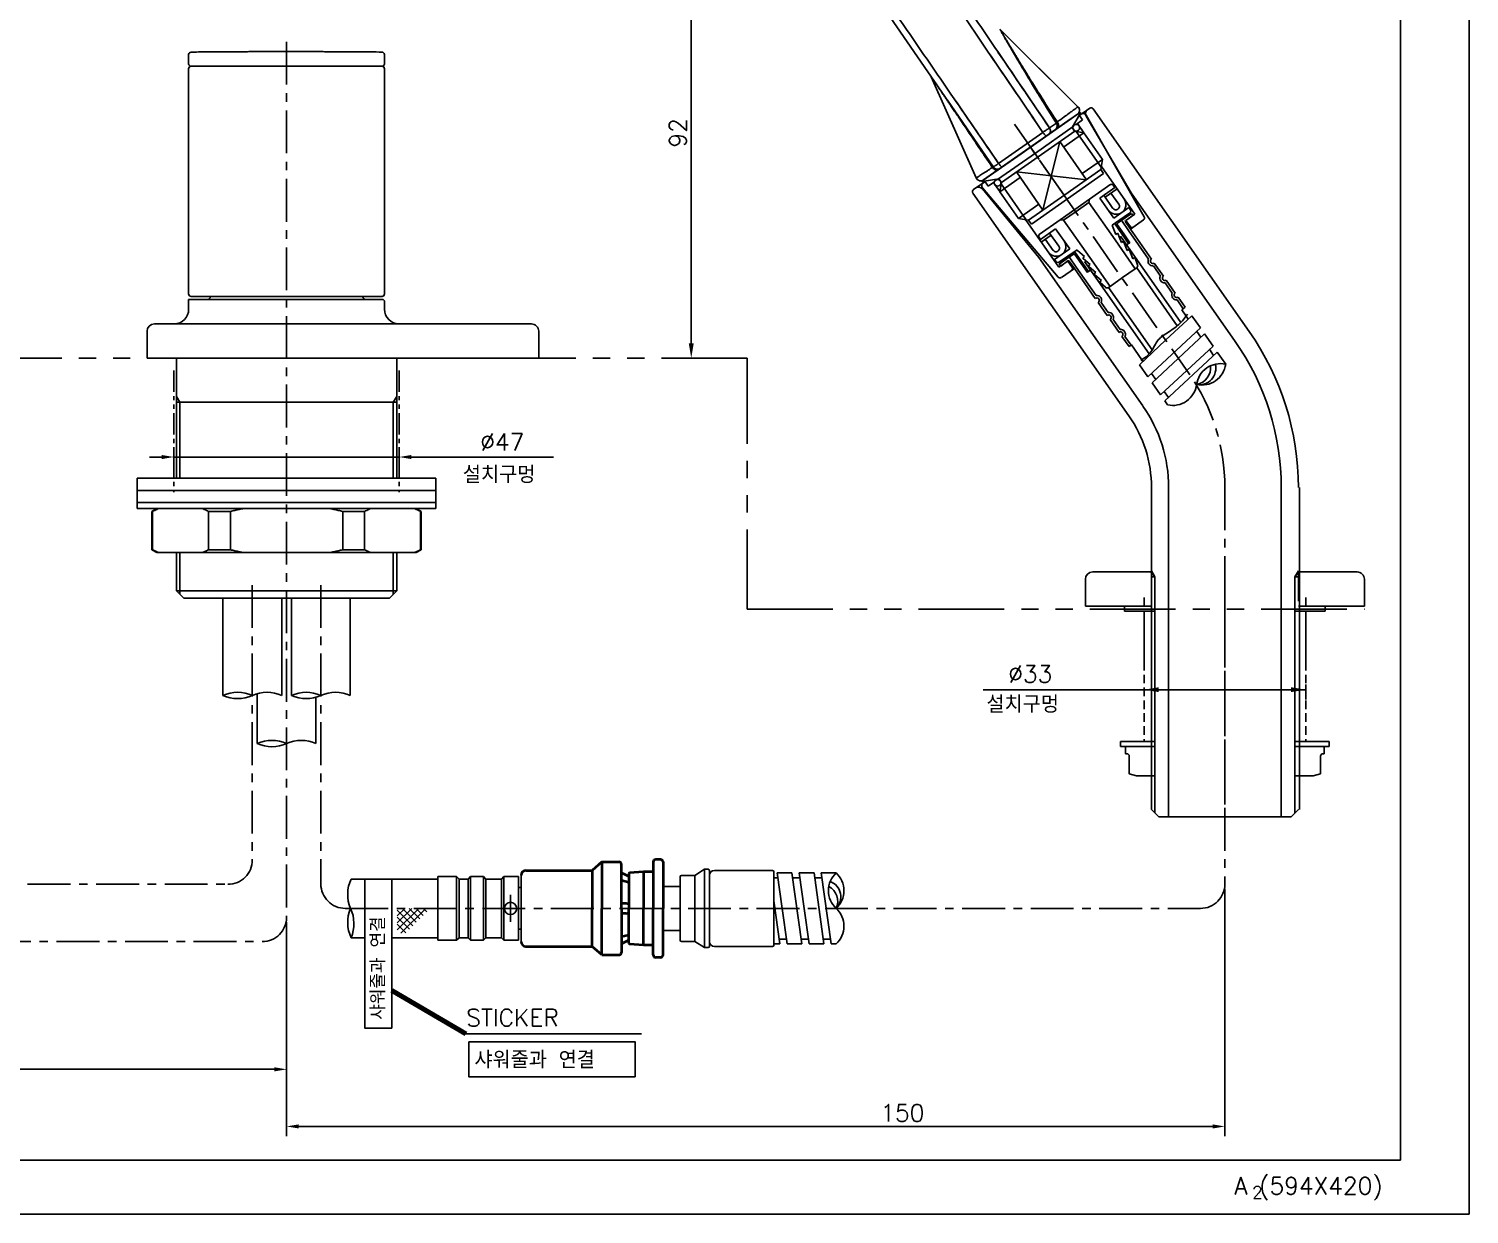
# Model space of a CAD drawing. Extents: x 2769 to 3363, y -5987 to -5567.
# Drawn here: x 3068.4 to 3362.7, y -5987.2 to -5745.1 of the extents above; entities that cross this region are included whole.
import ezdxf

# ---------------------------------------------------------------- set-up
doc = ezdxf.new("R2010")
doc.units = 0
doc.header["$LTSCALE"] = 7
doc.header["$MEASUREMENT"] = 0
for name, pattern in [('CENTER', [2, 1.25, -0.25, 0.25, -0.25]), ('HIDDEN', [0.375, 0.25, -0.125]), ('PHANTOM2', [1.25, 0.625, -0.125, 0.125, -0.125, 0.125, -0.125])]:
    doc.linetypes.add(name, pattern=pattern)
doc.layers.get('0').update_dxf_attribs({"color": 2, "linetype": 'CONTINUOUS'})
for name, color, linetype in [('CL', 1, 'CENTER'), ('D', 2, 'CONTINUOUS'), ('DWG', 7, 'CONTINUOUS'), ('HIDDEN', 3, 'HIDDEN'), ('PH', 3, 'PHANTOM2')]:
    doc.layers.add(name, color=color, linetype=linetype)
doc.styles.add('GHS', font='ROMANS.shx', dxfattribs={"bigfont": 'GHS.shx'})
doc.dimstyles.new('STANDARD$7', dxfattribs={"dimtxt": 3.5, "dimasz": 3, "dimexe": 1, "dimexo": 0.0625, "dimgap": 1, "dimtad": 3, "dimdec": 4, "dimzin": 0, "dimdsep": 46, "dimtxsty": 'GHS', "dimcen": 1, "dimclrd": 256, "dimclrt": 2, "dimadec": 0, "dimazin": 0, "dimtfac": 1, "dimtdec": 4, "dimtofl": 0, "dimtmove": 0, "dimatfit": 3, "dimfxl": 0, "dimtolj": 1, "dimtzin": 0, "dimarcsym": 0})

msp = doc.modelspace()

# ---------------------------------------------------------------- linework, layer by layer
for p, q in [((3362.65, -5987.18), (3362.65, -5567.18)), ((2768.65, -5987.18), (3362.65, -5987.18))]:
    msp.add_line(p, q)
at = {"color": 4}
for p, q in [((3348.65, -5601.18), (3348.65, -5976.18)), ((3348.65, -5976.18), (2799.65, -5976.18))]:
    msp.add_line(p, q, dxfattribs=at)
at = {"color": 7, "linetype": 'Continuous'}
for p, q in [((3191.95, -5666.38), (3265.47, -5773.36)), ((3282.75, -5761.05), (3266.8, -5745.2)), ((3101.1, -5750.4), (3101.1, -5752.28)), ((3141.1, -5750.4), (3141.1, -5752.28)), ((3282.75, -5761.05), (3271.42, -5749.8)), ((3101.1, -5799.28), (3101.1, -5753.28)), ((3101.6, -5752.78), (3140.6, -5752.78)), ((3141.1, -5799.28), (3141.1, -5753.28)), ((3252.78, -5754.92), (3261.97, -5775.59)), ((3255.03, -5759.99), (3261.97, -5775.59)), ((3256.07, -5759.68), (3265.47, -5773.36)), ((3282.87, -5762.41), (3263.21, -5776.17)), ((3263.21, -5776.17), (3282.87, -5762.41)), ((3282.62, -5762.58), (3263.46, -5776)), ((3282.62, -5762.58), (3263.46, -5776)), ((3264.68, -5775.15), (3281.39, -5763.45)), ((3264.68, -5775.15), (3281.39, -5763.45)), ((3275.59, -5766.28), (3266.53, -5772.62)), ((3275.59, -5766.28), (3266.53, -5772.62)), ((3278.33, -5764.37), (3276.94, -5765.36)), ((3278.33, -5764.37), (3276.94, -5765.36)), ((3121.1, -5800.38), (3101.1, -5800.38)), ((3101.1, -5800.38), (3101.1, -5802.38)), ((3121.1, -5799.78), (3101.6, -5799.78)), ((3140.6, -5799.78), (3121.1, -5799.78)), ((3092.6, -5806.88), (3092.6, -5812.38)), ((3094.1, -5805.38), (3171.1, -5805.38)), ((3172.6, -5806.88), (3172.6, -5812.38)), ((3172.6, -5812.38), (3092.6, -5812.38)), ((3098.6, -5836.89), (3098.6, -5812.38)), ((3143.6, -5812.38), (3143.6, -5836.89)), ((3090.6, -5839.39), (3090.6, -5836.89)), ((3151.6, -5839.39), (3151.6, -5836.89)), ((3090.6, -5841.89), (3090.6, -5839.39)), ((3151.6, -5841.89), (3151.6, -5839.39)), ((3090.6, -5841.89), (3121.1, -5841.89)), ((3090.6, -5843.09), (3090.6, -5841.89)), ((3121.1, -5841.89), (3151.6, -5841.89)), ((3151.6, -5843.09), (3151.6, -5841.89)), ((3090.6, -5843.09), (3121.1, -5843.09)), ((3093.6, -5843.67), (3094.6, -5843.09)), ((3093.72, -5843.67), (3093.6, -5843.67)), ((3093.6, -5851.51), (3093.6, -5843.67)), ((3093.72, -5851.51), (3093.72, -5843.67)), ((3109.64, -5843.67), (3105.18, -5843.67)), ((3105.18, -5851.51), (3105.18, -5843.67)), ((3109.64, -5851.51), (3109.64, -5843.67)), ((3121.1, -5843.09), (3151.6, -5843.09)), ((3132.56, -5851.51), (3132.56, -5843.67)), ((3137.02, -5843.67), (3132.56, -5843.67)), ((3137.02, -5851.51), (3137.02, -5843.67)), ((3148.6, -5843.67), (3147.6, -5843.09)), ((3148.6, -5843.67), (3148.48, -5843.67)), ((3148.48, -5851.51), (3148.48, -5843.67)), ((3148.6, -5851.51), (3148.6, -5843.67)), ((3094.6, -5852.09), (3093.6, -5851.51)), ((3093.72, -5851.51), (3093.6, -5851.51)), ((3109.64, -5851.51), (3105.18, -5851.51)), ((3137.02, -5851.51), (3132.56, -5851.51)), ((3147.6, -5852.09), (3148.6, -5851.51)), ((3148.6, -5851.51), (3148.48, -5851.51)), ((3147.6, -5852.09), (3094.6, -5852.09)), ((3098.6, -5859.89), (3098.6, -5852.09)), ((3143.6, -5852.09), (3143.6, -5859.89)), ((3284.26, -5857.5), (3284.26, -5863.03)), ((3297.76, -5856.03), (3285.78, -5856.03)), ((3297.46, -5856.03), (3298.46, -5857.03)), ((3328.06, -5856.03), (3327.06, -5857.03)), ((3339.76, -5856.03), (3327.76, -5856.03)), ((3341.26, -5857.53), (3341.26, -5863.03)), ((3143.6, -5859.89), (3098.6, -5859.89)), ((3100.1, -5861.39), (3098.6, -5859.89)), ((3142.1, -5861.39), (3143.6, -5859.89)), ((3142.1, -5861.39), (3100.1, -5861.39)), ((3297.76, -5863.03), (3284.26, -5863.03)), ((3341.26, -5863.03), (3327.76, -5863.03))]:
    msp.add_line(p, q, dxfattribs=at)
at = {"color": 0, "ltscale": 0.2}
for p, q in [((3121.1, -5800.38), (3140.8, -5800.38)), ((3136.7, -5799.78), (3136.7, -5799.88)), ((3140.8, -5800.38), (3141.1, -5800.68)), ((3141.1, -5800.68), (3141.1, -5802.38))]:
    msp.add_line(p, q, dxfattribs=at)
at = {"color": 2}
for p, q in [((3098.1, -5836), (3098.1, -5830.57)), ((3098.1, -5836), (3098.1, -5830.57)), ((3144.1, -5836), (3144.1, -5830.57)), ((3144.1, -5836), (3144.1, -5830.57)), ((3095.6, -5832.57), (3093.1, -5832.57)), ((3098.1, -5832.57), (3144.1, -5832.57)), ((3144.1, -5832.57), (3098.1, -5832.57)), ((3146.6, -5832.57), (3149.1, -5832.57)), ((3312.76, -5920.75), (3312.76, -5971.26)), ((3143.72, -5927.7), (3146.68, -5924.75)), ((3143.72, -5924.87), (3143.85, -5924.75)), ((3143.72, -5926.29), (3145.27, -5924.75)), ((3143.72, -5929.12), (3148.09, -5924.75)), ((3146.89, -5928.29), (3143.72, -5925.12)), ((3144.43, -5929.82), (3149.51, -5924.75)), ((3147.6, -5927.58), (3144.76, -5924.75)), ((3148.3, -5926.88), (3146.17, -5924.75)), ((3149.01, -5926.17), (3147.59, -5924.75)), ((3149.72, -5925.46), (3149, -5924.75)), ((3121.1, -5927.53), (3121.1, -5959.6)), ((3146.18, -5929), (3143.72, -5926.54)), ((3145.48, -5929.7), (3143.72, -5927.95)), ((3121.1, -5944.79), (3121.1, -5971.26)), ((2889.61, -5957.6), (3118.6, -5957.6)), ((3123.6, -5969.26), (3310.26, -5969.26))]:
    msp.add_line(p, q, dxfattribs=at)
at = {"color": 7, "linetype": 'Continuous'}
for centre, radius, start, end in [((3101.6, -5750.4), 0.5, 90.6304, 180), ((3140.56, -5750.42), 0.544, 1.8854, 92.6429), ((3101.6, -5752.28), 0.5, 180, 270), ((3101.6, -5753.28), 0.5, 90, 180), ((3140.6, -5752.28), 0.5, 270, 0), ((3140.6, -5753.28), 0.5, 0, 90), ((3282.05, -5761.76), 1, 305.0004, 45.1754), ((3282.05, -5761.76), 1, 305.0004, 45.1754), ((3266.3, -5772.79), 1, 214.5002, 304.9996), ((3266.3, -5772.79), 1, 214.5002, 304.9996), ((3262.88, -5775.18), 1, 203.9835, 305.0004), ((3262.88, -5775.18), 1, 203.9835, 305.0004), ((3101.6, -5799.28), 0.5, 180, 270), ((3140.6, -5799.28), 0.5, 270, 0), ((3098.1, -5802.38), 3, 270.0003, 0), ((3094.1, -5806.88), 1.5, 90.0003, 180), ((3171.1, -5806.88), 1.5, 0, 90.0003), ((3285.76, -5857.53), 1.5, 90.0032, 180.0032), ((3339.76, -5857.53), 1.5, 0, 90.0002)]:
    msp.add_arc(centre, radius, start, end, dxfattribs=at)
at = {"color": 0, "ltscale": 0.2}
for centre, radius, end in [((3137.2, -5799.88), 0.5, 270), ((3144.1, -5802.38), 3, 270.0003)]:
    msp.add_arc(centre, radius, 180, end, dxfattribs=at)
at = {"color": 2, "linetype": 'Continuous'}
for centre, radius, start, end in [((3111.13, -5887.99), 7.37, 66.1725, 114.2454), ((3117.13, -5888.1), 7.48, 66.5742, 113.8437), ((3125.13, -5887.99), 7.37, 66.1725, 114.2454), ((3131.13, -5888.1), 7.48, 66.5742, 113.8437), ((3111.08, -5874.54), 7.37, 246.1725, 294.2454), ((3125.08, -5874.54), 7.37, 246.1725, 294.2454), ((3118.13, -5897.8), 7.37, 66.1725, 114.2454), ((3118.08, -5884.35), 7.37, 246.1725, 294.2454), ((3124.13, -5897.91), 7.48, 66.5742, 113.8437), ((3140.95, -5921.88), 7.37, 154.7924, 202.8559), ((3140.95, -5927.61), 7.37, 157.1441, 205.2076), ((3127.49, -5927.88), 7.37, 337.1441, 25.2076)]:
    msp.add_arc(centre, radius, start, end, dxfattribs=at)
at = {"color": 7, "linetype": 'Continuous'}
for points, start_tangent, end_tangent in [([(3275.59, -5766.28), (3253.28, -5733.49), (3231.2, -5701.01), (3209.32, -5668.83)], (-0.562454, 0.826829), (-0.562161, 0.827028)), ([(3276.94, -5765.36), (3254.65, -5732.56), (3232.57, -5700.08), (3210.71, -5667.89)], (-0.562135, 0.827045), (-0.561908, 0.8272)), ([(3202.04, -5678.77), (3222.78, -5708.95), (3244.27, -5740.23), (3266.53, -5772.62)], (0.566334, -0.824176), (0.566325, -0.824182)), ([(3278.52, -5764.14), (3277.14, -5762.04), (3275.88, -5760.08), (3274.79, -5758.35), (3273.84, -5756.84), (3273.01, -5755.49), (3272.27, -5754.28), (3271.61, -5753.21), (3271.02, -5752.24), (3270.5, -5751.38), (3270.03, -5750.61), (3269.62, -5749.92), (3269.25, -5749.3), (3268.92, -5748.76), (3268.63, -5748.27), (3268.37, -5747.84), (3268.14, -5747.46), (3267.94, -5747.12), (3267.77, -5746.83), (3267.62, -5746.58), (3267.49, -5746.37), (3267.38, -5746.18), (3267.28, -5746.02), (3267.2, -5745.87), (3267.12, -5745.75), (3267.06, -5745.64), (3267.01, -5745.56), (3266.96, -5745.48), (3266.93, -5745.42), (3266.9, -5745.37), (3266.87, -5745.33), (3266.85, -5745.3), (3266.84, -5745.27), (3266.83, -5745.25), (3266.81, -5745.22), (3266.8, -5745.2)], (-0.553524, 0.832833), (-0.709274, 0.704933)), ([(3278.33, -5764.37), (3276.96, -5762.22), (3275.7, -5760.21), (3274.61, -5758.44), (3273.66, -5756.89), (3272.83, -5755.51), (3272.09, -5754.28), (3271.44, -5753.18), (3270.86, -5752.2), (3270.34, -5751.33), (3269.88, -5750.54), (3269.47, -5749.84), (3269.1, -5749.22), (3268.78, -5748.66), (3268.49, -5748.17), (3268.24, -5747.73), (3268.01, -5747.35), (3267.81, -5747.01), (3267.64, -5746.71), (3267.5, -5746.46), (3267.37, -5746.25), (3267.26, -5746.06), (3267.17, -5745.89), (3267.08, -5745.75)], (-0.543153, 0.839634), (-0.501895, 0.864929)), ([(3265.27, -5773.44), (3263.96, -5771.48), (3262.78, -5769.73), (3261.72, -5768.15), (3260.76, -5766.73), (3259.9, -5765.45), (3259.12, -5764.29), (3258.41, -5763.24), (3257.77, -5762.29), (3257.2, -5761.44), (3256.68, -5760.68), (3256.21, -5759.98), (3255.79, -5759.36), (3255.42, -5758.82), (3255.09, -5758.33), (3254.8, -5757.89), (3254.53, -5757.5), (3254.29, -5757.15), (3254.09, -5756.84), (3253.91, -5756.58), (3253.75, -5756.35), (3253.61, -5756.14), (3253.49, -5755.97), (3253.39, -5755.81), (3253.3, -5755.68), (3253.22, -5755.56), (3253.15, -5755.46), (3253.09, -5755.37), (3253.04, -5755.3), (3253, -5755.24)], (-0.556482, 0.83086), (-0.561848, 0.827241)), ([(3282.74, -5761.07), (3282.63, -5761.14), (3282.43, -5761.29), (3282.12, -5761.51), (3281.65, -5761.86), (3280.96, -5762.36), (3279.94, -5763.11), (3278.52, -5764.14)], (-0.589677, 0.807639), (-0.808988, -0.587825)), ([(3282.74, -5761.07), (3282.63, -5761.14), (3282.43, -5761.29), (3282.12, -5761.51), (3281.65, -5761.86), (3280.96, -5762.36), (3279.94, -5763.11), (3278.52, -5764.14)], (-0.589677, 0.807639), (-0.808988, -0.587825)), ([(3276.94, -5765.36), (3276.74, -5765.49), (3276.42, -5765.71), (3276.02, -5765.99), (3275.59, -5766.28)], (-0.82425, -0.566226), (-0.824143, -0.566382)), ([(3276.94, -5765.36), (3276.74, -5765.49), (3276.42, -5765.71), (3276.02, -5765.99), (3275.59, -5766.28)], (-0.82425, -0.566226), (-0.824143, -0.566382)), ([(3276.28, -5767.02), (3276.19, -5766.99), (3276.03, -5766.84), (3275.82, -5766.59), (3275.59, -5766.28)], (-0.819148, -0.573582), (-0.573352, 0.819309)), ([(3276.28, -5767.02), (3276.19, -5766.99), (3276.03, -5766.84), (3275.82, -5766.59), (3275.59, -5766.28)], (-0.819148, -0.573582), (-0.573352, 0.819309)), ([(3276.72, -5766.71), (3276.98, -5766.44), (3277.11, -5766.09), (3277.09, -5765.71), (3276.94, -5765.36)], (0.81915, 0.573579), (-0.563586, 0.826057)), ([(3276.72, -5766.71), (3276.98, -5766.44), (3277.11, -5766.09), (3277.09, -5765.71), (3276.94, -5765.36)], (0.81915, 0.573579), (-0.563586, 0.826057)), ([(3278.1, -5765.75), (3278.36, -5765.47), (3278.5, -5765.11), (3278.49, -5764.73), (3278.33, -5764.37)], (0.819151, 0.573578), (-0.568697, 0.822547)), ([(3278.1, -5765.75), (3278.36, -5765.47), (3278.5, -5765.11), (3278.49, -5764.73), (3278.33, -5764.37)], (0.819151, 0.573578), (-0.568697, 0.822547)), ([(3278.52, -5764.14), (3278.39, -5764.28), (3278.33, -5764.37)], (-0.697104, -0.71697), (-0.339085, -0.940756)), ([(3278.52, -5764.14), (3278.39, -5764.28), (3278.33, -5764.37)], (-0.697104, -0.71697), (-0.339085, -0.940756)), ([(3278.57, -5765.42), (3278.75, -5765.19), (3278.8, -5764.86), (3278.72, -5764.49), (3278.52, -5764.14)], (0.819141, 0.573593), (-0.617185, 0.786818)), ([(3278.57, -5765.42), (3278.75, -5765.19), (3278.8, -5764.86), (3278.72, -5764.49), (3278.52, -5764.14)], (0.819141, 0.573593), (-0.617185, 0.786818)), ([(3265.27, -5773.44), (3264.77, -5773.77), (3264.27, -5774.1), (3263.79, -5774.41), (3263.33, -5774.71), (3262.9, -5774.98), (3262.54, -5775.22), (3262.24, -5775.41), (3262.04, -5775.54), (3261.97, -5775.59)], (-0.836468, -0.548017), (-0.608671, 0.793422)), ([(3265.27, -5773.44), (3264.77, -5773.77), (3264.27, -5774.1), (3263.79, -5774.41), (3263.33, -5774.71), (3262.9, -5774.98), (3262.54, -5775.22), (3262.24, -5775.41), (3262.04, -5775.54), (3261.97, -5775.59)], (-0.836468, -0.548017), (-0.608671, 0.793422)), ([(3265.47, -5773.36), (3265.41, -5773.37), (3265.27, -5773.44)], (-0.566407, 0.824126), (-0.874286, -0.485411)), ([(3265.47, -5773.36), (3265.41, -5773.37), (3265.27, -5773.44)], (-0.566407, 0.824126), (-0.874286, -0.485411)), ([(3265.31, -5773.5), (3265.27, -5773.44)], (-0.583387, 0.812194), (-0.537568, 0.843221)), ([(3265.31, -5773.5), (3265.27, -5773.44)], (-0.583387, 0.812194), (-0.537568, 0.843221)), ([(3265.54, -5773.74), (3265.31, -5773.5)], (-0.778956, 0.627078), (-0.583387, 0.812194)), ([(3265.54, -5773.74), (3265.31, -5773.5)], (-0.778956, 0.627078), (-0.583387, 0.812194)), ([(3266.53, -5772.62), (3266.38, -5772.73), (3266.22, -5772.84), (3266.06, -5772.95), (3265.92, -5773.05), (3265.79, -5773.14), (3265.67, -5773.22), (3265.59, -5773.28), (3265.52, -5773.32), (3265.47, -5773.36)], (-0.822454, -0.568831), (-0.822141, -0.569284)), ([(3266.53, -5772.62), (3266.38, -5772.73), (3266.22, -5772.84), (3266.06, -5772.95), (3265.92, -5773.05), (3265.79, -5773.14), (3265.67, -5773.22), (3265.59, -5773.28), (3265.52, -5773.32), (3265.47, -5773.36)], (-0.822454, -0.568831), (-0.822141, -0.569284)), ([(3266.53, -5773.85), (3266.22, -5773.96), (3265.88, -5773.92), (3265.54, -5773.74)], (-0.819165, -0.573558), (-0.778956, 0.627078)), ([(3266.53, -5773.85), (3266.22, -5773.96), (3265.88, -5773.92), (3265.54, -5773.74)], (-0.819165, -0.573558), (-0.778956, 0.627078)), ([(3267.22, -5773.36), (3267.14, -5773.33), (3266.97, -5773.18), (3266.76, -5772.93), (3266.53, -5772.62)], (-0.81915, -0.57358), (-0.573433, 0.819252)), ([(3267.22, -5773.36), (3267.14, -5773.33), (3266.97, -5773.18), (3266.76, -5772.93), (3266.53, -5772.62)], (-0.81915, -0.57358), (-0.573433, 0.819252))]:
    msp.add_spline(points, degree=3, dxfattribs=dict(at, start_tangent=start_tangent, end_tangent=end_tangent))
for points in [[(3103.08, -5749.86), (3102.59, -5749.88), (3102.09, -5749.89), (3101.6, -5749.9)], [(3275.59, -5766.28), (3271.98, -5760.98), (3268.37, -5755.68), (3264.76, -5750.37)], [(3276.94, -5765.36), (3273.43, -5760.19), (3269.92, -5755.03), (3266.41, -5749.87)], [(3257.32, -5759.21), (3260.39, -5763.68), (3263.46, -5768.15), (3266.53, -5772.62)]]:
    msp.add_open_spline(points, degree=3, dxfattribs=at)
for points, knots in [([(3107.93, -5749.82), (3106.75, -5749.83), (3105.13, -5749.84), (3103.52, -5749.86), (3103.08, -5749.86)], [0, 0, 0, 0, 3.54781, 4.847518, 4.847518, 4.847518, 4.847518]), ([(3107.93, -5749.82), (3108.11, -5749.82), (3108.47, -5749.82), (3109.02, -5749.82), (3109.57, -5749.81), (3110.11, -5749.81), (3110.66, -5749.81), (3111.21, -5749.81), (3111.76, -5749.8), (3112.31, -5749.8), (3112.86, -5749.8), (3113.41, -5749.8), (3113.96, -5749.79), (3114.51, -5749.79), (3115.05, -5749.79), (3115.6, -5749.79), (3116.15, -5749.79), (3116.7, -5749.79), (3117.25, -5749.79), (3117.8, -5749.78), (3118.35, -5749.78), (3118.9, -5749.78), (3119.44, -5749.78), (3119.99, -5749.78), (3120.54, -5749.78), (3121.09, -5749.78), (3121.63, -5749.78), (3122.16, -5749.78), (3122.7, -5749.78), (3123.23, -5749.78), (3123.77, -5749.78), (3124.3, -5749.78), (3124.84, -5749.79), (3125.38, -5749.79), (3125.91, -5749.79), (3126.45, -5749.79), (3126.98, -5749.79), (3127.52, -5749.79), (3128.05, -5749.79), (3128.59, -5749.8), (3129.13, -5749.8), (3129.66, -5749.8), (3130.2, -5749.8), (3130.73, -5749.8), (3131.27, -5749.81), (3131.8, -5749.81), (3132.34, -5749.81), (3132.88, -5749.82), (3133.41, -5749.82), (3133.95, -5749.82), (3134.37, -5749.83), (3134.62, -5749.83), (3134.68, -5749.83)], [0, 0, 0, 0, 0.537996, 1.08855, 1.634241, 2.186303, 2.732273, 3.282726, 3.831733, 4.381856, 4.929391, 5.476963, 6.026602, 6.577164, 7.123623, 7.673471, 8.222997, 8.768812, 9.316903, 9.868096, 10.418231, 10.964307, 11.515741, 12.064402, 12.613989, 13.160588, 13.697628, 14.229964, 14.768566, 15.304797, 15.838103, 16.373825, 16.911529, 17.447192, 17.983317, 18.518729, 19.055335, 19.589862, 20.124489, 20.662607, 21.197817, 21.731697, 22.270145, 22.80518, 23.339184, 23.873151, 24.409199, 24.94716, 25.48395, 26.015913, 26.554986, 26.755016, 26.755016, 26.755016, 26.755016]), ([(3140.59, -5749.88), (3139.79, -5749.87), (3137.82, -5749.85), (3135.85, -5749.83), (3134.68, -5749.82)], [2.500604, 2.500604, 2.500604, 2.500604, 4.915523, 8.410147, 8.410147, 8.410147, 8.410147]), ([(3278.33, -5764.37), (3277.87, -5763.66), (3276.98, -5762.27), (3275.75, -5760.29), (3274.65, -5758.52), (3273.7, -5756.95), (3272.86, -5755.56), (3272.12, -5754.33), (3271.46, -5753.22), (3270.88, -5752.24), (3270.36, -5751.36), (3269.9, -5750.57), (3269.57, -5750.02), (3269.4, -5749.73), (3269.37, -5749.67)], [0, 0, 0, 0, 2.554195, 4.924171, 7.006092, 8.817198, 10.426355, 11.861726, 13.139872, 14.280372, 15.299554, 16.207367, 17.019589, 17.216653, 17.216653, 17.216653, 17.216653]), ([(3278.52, -5764.14), (3278.05, -5763.44), (3277.17, -5762.09), (3275.93, -5760.16), (3274.83, -5758.43), (3273.88, -5756.9), (3273.04, -5755.54), (3272.29, -5754.33), (3271.63, -5753.24), (3271.04, -5752.28), (3270.52, -5751.41), (3270.05, -5750.64), (3269.71, -5750.07), (3269.52, -5749.76), (3269.47, -5749.68)], [0, 0, 0, 0, 2.511969, 4.839647, 6.884641, 8.668098, 10.255194, 11.672076, 12.935175, 14.063464, 15.072071, 15.971363, 16.776835, 17.062927, 17.062927, 17.062927, 17.062927]), ([(3265.27, -5773.44), (3264.84, -5772.79), (3264.01, -5771.55), (3262.82, -5769.79), (3261.76, -5768.2), (3260.8, -5766.78), (3259.93, -5765.49), (3259.14, -5764.32), (3258.43, -5763.27), (3257.79, -5762.32), (3257.22, -5761.47), (3256.7, -5760.7), (3256.3, -5760.12), (3256.08, -5759.79), (3256.02, -5759.7)], [0, 0, 0, 0, 2.361231, 4.470973, 6.369711, 8.085416, 9.633109, 11.030239, 12.298199, 13.439368, 14.462064, 15.387004, 16.224823, 16.569121, 16.569121, 16.569121, 16.569121])]:
    msp.add_open_spline(points, degree=3, knots=knots, dxfattribs=at)
for points in [[(3095.06, -5843.09), (3094.61, -5843.27), (3094.17, -5843.46), (3093.72, -5843.67)], [(3105.18, -5843.67), (3104.73, -5843.46), (3104.29, -5843.27), (3103.85, -5843.09)], [(3112.31, -5843.09), (3111.43, -5843.27), (3110.54, -5843.46), (3109.64, -5843.67)], [(3132.56, -5843.67), (3131.66, -5843.46), (3130.77, -5843.27), (3129.89, -5843.09)], [(3138.36, -5843.09), (3137.91, -5843.27), (3137.47, -5843.46), (3137.02, -5843.67)], [(3148.48, -5843.67), (3148.03, -5843.46), (3147.59, -5843.27), (3147.15, -5843.09)], [(3095.06, -5852.09), (3094.61, -5851.91), (3094.17, -5851.72), (3093.72, -5851.51)], [(3105.18, -5851.51), (3104.73, -5851.72), (3104.29, -5851.91), (3103.85, -5852.09)], [(3112.31, -5852.09), (3111.43, -5851.91), (3110.54, -5851.72), (3109.64, -5851.51)], [(3132.56, -5851.51), (3131.66, -5851.72), (3130.77, -5851.91), (3129.89, -5852.09)], [(3138.36, -5852.09), (3137.91, -5851.91), (3137.47, -5851.72), (3137.02, -5851.51)], [(3148.48, -5851.51), (3148.03, -5851.72), (3147.59, -5851.91), (3147.15, -5852.09)]]:
    msp.add_spline(points, degree=3, dxfattribs=at)
at = {"color": 2}
for points in [[(3095.6, -5832.16), (3095.6, -5832.99), (3098.1, -5832.57)], [(3095.6, -5832.16), (3095.6, -5832.99), (3098.1, -5832.57)], [(3146.6, -5832.16), (3146.6, -5832.99), (3144.1, -5832.57)], [(3146.6, -5832.16), (3146.6, -5832.99), (3144.1, -5832.57)], [(3118.6, -5957.18), (3118.6, -5958.02), (3121.1, -5957.6)], [(3123.6, -5968.84), (3123.6, -5969.68), (3121.1, -5969.26)], [(3310.26, -5968.84), (3310.26, -5969.68), (3312.76, -5969.26)]]:
    msp.add_solid(points, dxfattribs=at)
at = {"layer": 'CL'}
for p, q in [((3121.1, -5747.78), (3121.1, -5926.53)), ((3269.77, -5764.62), (3305.43, -5815.56)), ((3279.91, -5779.13), (3271.88, -5767.66)), ((3279.91, -5779.13), (3271.88, -5767.66)), ((3312.76, -5838.79), (3312.76, -5908.03)), ((3312.76, -5854.03), (3312.76, -5865.03)), ((3312.76, -5854.03), (3312.76, -5865.03)), ((3114.1, -5858.72), (3114.1, -5914.82)), ((3128.1, -5858.72), (3128.1, -5919.75)), ((3312.76, -5862.22), (3312.76, -5919.75)), ((2998.21, -5919.82), (3109.1, -5919.82)), ((3166.85, -5927.5), (3166.85, -5922)), ((3133.1, -5924.75), (3307.76, -5924.75)), ((2892.11, -5931.53), (3116.1, -5931.53))]:
    msp.add_line(p, q, dxfattribs=at)
for centre, radius, start, end in [((3272.26, -5838.79), 40.5, 0, 35), ((3109.1, -5914.82), 5, 270, 0), ((3133.1, -5919.75), 5, 180, 270), ((3307.76, -5919.75), 5, 270, 0), ((3116.1, -5926.53), 5, 270, 0)]:
    msp.add_arc(centre, radius, start, end, dxfattribs=at)
at = {"layer": 'D', "color": 2}
for p, q in [((3203.76, -5723.38), (3203.76, -5809.38)), ((3146.6, -5832.57), (3175.63, -5832.57)), ((3329.26, -5880.08), (3263.38, -5880.08)), ((3157.68, -5950.32), (3193.61, -5950.32))]:
    msp.add_line(p, q, dxfattribs=at)
at = {"layer": 'D'}
for p, q in [((3287.49, -5773.39), (3282.36, -5766.07)), ((3283.95, -5766.36), (3282.62, -5764.45)), ((3279.02, -5768.16), (3275.6, -5782.14)), ((3270.16, -5774.36), (3284.47, -5775.94)), ((3266.78, -5778.38), (3265.44, -5776.48)), ((3272.18, -5784.12), (3267.05, -5776.79)), ((3099.3, -5821.39), (3098.6, -5820.18)), ((3099.3, -5836.89), (3099.3, -5821.39)), ((3142.9, -5821.39), (3143.6, -5820.18)), ((3142.9, -5836.89), (3142.9, -5821.39)), ((3099.3, -5860.59), (3099.3, -5852.09)), ((3142.9, -5860.59), (3142.9, -5852.09)), ((3298.46, -5857.03), (3297.76, -5855.82)), ((3297.76, -5862.03), (3297.76, -5856.33)), ((3298.46, -5857.03), (3298.46, -5905.23)), ((3327.06, -5857.03), (3327.76, -5855.82)), ((3327.06, -5857.03), (3327.06, -5905.23)), ((3327.76, -5862.03), (3327.76, -5856.33)), ((3296.26, -5865.43), (3296.26, -5875.69)), ((3296.26, -5865.43), (3296.26, -5875.69)), ((3329.26, -5865.43), (3329.26, -5875.69)), ((3329.26, -5879.04), (3329.26, -5882.08))]:
    msp.add_line(p, q, dxfattribs=at)
msp.add_lwpolyline([(3305.14, -5803.39), (3304.92, -5803.68), (3304.72, -5803.92), (3304.53, -5804.21), (3304.31, -5804.47), (3304.1, -5804.73), (3303.88, -5804.98), (3303.62, -5805.24), (3303.33, -5805.48), (3303.07, -5805.73), (3302.79, -5805.96), (3300.83, -5807.33), (3300.55, -5807.49), (3299.92, -5807.93), (3299.62, -5808.18), (3299.37, -5808.43), (3299.14, -5808.67), (3298.74, -5809.23), (3298.57, -5809.56), (3298.37, -5809.89), (3298.18, -5810.24), (3298.02, -5810.53), (3297.84, -5810.84), (3297.63, -5811.1), (3297.41, -5811.35), (3297.22, -5811.6), (3296.96, -5811.85), (3296.66, -5812.09), (3295.96, -5812.58), (3295.62, -5812.89)], dxfattribs=at)
at = {"layer": 'D', "color": 2}
msp.add_lwpolyline([(3158.31, -5951.97), (3192.28, -5951.97), (3192.28, -5959.12), (3158.31, -5959.12)], close=True, dxfattribs=at)
at = {"layer": 'D'}
for centre, radius, start, end in [((3311.86, -5818.42), 4.92, 77.5796, 172.4204), ((3308.04, -5812.96), 4.92, 257.5796, 352.4204), ((3307.55, -5814.47), 3.35, 260.2934, 14.7397), ((3306.42, -5814.4), 3.41, 279.4618, 7.7206), ((3302.1, -5817.12), 4.92, 257.5796, 352.4204), ((3236.68, -5921.12), 4.92, 132.5796, 227.4204), ((3230.96, -5922.39), 3.35, 315.2934, 69.7397), ((3230.01, -5921.12), 4.92, 312.5796, 47.4204), ((3230.27, -5923.28), 3.41, 334.4618, 62.7206), ((3230.01, -5928.37), 4.92, 312.5796, 47.4204)]:
    msp.add_arc(centre, radius, start, end, dxfattribs=at)
at = {"layer": 'D', "color": 2}
msp.add_solid([(3203.26, -5809.38), (3204.26, -5809.38), (3203.76, -5812.38)], dxfattribs=at)
at = {"layer": 'D'}
for points in [[(3299.26, -5879.58), (3299.26, -5880.58), (3296.26, -5880.08)], [(3326.26, -5879.58), (3326.26, -5880.58), (3329.26, -5880.08)]]:
    msp.add_solid(points, dxfattribs=at)
at = {"layer": 'DWG'}
for p, q in [((3282.87, -5762.41), (3263.21, -5776.17)), ((3283.23, -5762.15), (3270.44, -5771.11)), ((3283.11, -5762.55), (3281.54, -5765.26)), ((3285.16, -5761.33), (3282.89, -5762.92)), ((3282.89, -5762.92), (3283.42, -5762.55)), ((3283.7, -5763.75), (3283, -5762.74)), ((3284.4, -5762.99), (3293.6, -5778.61)), ((3284.43, -5762.78), (3296.28, -5783.51)), ((3285.86, -5761.45), (3317.72, -5806.95)), ((3274.05, -5770.5), (3281.77, -5765.1)), ((3274.59, -5771.26), (3282.08, -5766.02)), ((3279.79, -5769.27), (3283.97, -5766.35)), ((3282.08, -5766.02), (3281.54, -5765.26)), ((3282.08, -5766.02), (3283.97, -5766.35)), ((3282.41, -5764.65), (3283.7, -5763.75)), ((3283.97, -5766.35), (3287.78, -5771.79)), ((3284.47, -5775.94), (3279.02, -5768.16)), ((3270.44, -5771.11), (3263.1, -5776.25)), ((3274.05, -5770.5), (3266.34, -5775.9)), ((3274.59, -5771.26), (3267.1, -5776.5)), ((3287.78, -5771.79), (3283.61, -5774.71)), ((3287.41, -5773.88), (3287.78, -5771.79)), ((3275.6, -5782.14), (3270.16, -5774.36)), ((3280.04, -5779.04), (3287.41, -5773.88)), ((3280.61, -5779.86), (3287.98, -5774.7)), ((3287.41, -5773.88), (3287.98, -5774.7)), ((3294.33, -5782.99), (3287.52, -5773.25)), ((3263.91, -5776.21), (3261.41, -5777.96)), ((3263.22, -5777.81), (3274.76, -5791.81)), ((3263.25, -5777.61), (3278.68, -5795.83)), ((3263.91, -5776.21), (3263.38, -5776.58)), ((3263.56, -5776.27), (3266.56, -5775.74)), ((3264.41, -5777.25), (3263.71, -5776.25)), ((3265.7, -5776.35), (3264.41, -5777.25)), ((3267.1, -5776.5), (3266.56, -5775.74)), ((3266.76, -5778.39), (3270.93, -5775.47)), ((3267.1, -5776.5), (3266.76, -5778.39)), ((3285.11, -5779.92), (3289.45, -5776.88)), ((3287.2, -5779.68), (3290.27, -5777.53)), ((3288.3, -5779.52), (3290.72, -5777.83)), ((3289.45, -5776.88), (3289.87, -5776.96)), ((3289.87, -5776.96), (3290.27, -5777.53)), ((3261.29, -5778.66), (3293.15, -5824.16)), ((3266.76, -5778.39), (3270.57, -5783.84)), ((3274.74, -5780.91), (3270.57, -5783.84)), ((3280.04, -5779.04), (3272.66, -5784.2)), ((3280.61, -5779.86), (3273.24, -5785.02)), ((3285.11, -5779.92), (3282.12, -5782.02)), ((3284.99, -5780.62), (3282.41, -5782.43)), ((3285.11, -5779.92), (3284.99, -5780.62)), ((3290.32, -5788.24), (3284.99, -5780.62)), ((3290.07, -5783.78), (3287.2, -5779.68)), ((3289.89, -5781.79), (3288.02, -5779.11)), ((3291.08, -5780.96), (3289.49, -5778.69)), ((3293.6, -5778.61), (3314.85, -5808.96)), ((3272.66, -5784.2), (3270.57, -5783.84)), ((3279.13, -5784.11), (3282.12, -5782.02)), ((3279.82, -5784.23), (3282.41, -5782.43)), ((3289.7, -5785.26), (3293.46, -5782.62)), ((3290.07, -5783.78), (3293.14, -5781.63)), ((3290.39, -5784.77), (3293.1, -5782.88)), ((3293.27, -5783.12), (3290.81, -5784.84)), ((3291.79, -5784.15), (3293.68, -5782.83)), ((3292.49, -5784.28), (3293.96, -5783.24)), ((3292.53, -5784.25), (3294.33, -5782.99)), ((3293.1, -5782.88), (3293.27, -5783.12)), ((3293.54, -5782.2), (3293.14, -5781.63)), ((3293.54, -5782.2), (3293.46, -5782.62)), ((3293.96, -5783.24), (3293.68, -5782.83)), ((3278.85, -5793.83), (3272.04, -5784.09)), ((3272.66, -5784.2), (3273.24, -5785.02)), ((3279.13, -5784.11), (3274.79, -5787.15)), ((3278.19, -5785.99), (3275.11, -5788.14)), ((3278.84, -5789.53), (3276.96, -5786.85)), ((3281.05, -5790.09), (3278.19, -5785.99)), ((3279.13, -5784.11), (3279.82, -5784.23)), ((3285.16, -5791.85), (3279.82, -5784.23)), ((3289.81, -5785.42), (3289.7, -5785.26)), ((3289.81, -5785.42), (3290.48, -5787.15)), ((3291.84, -5787.18), (3290.34, -5785.05)), ((3290.48, -5787.15), (3290.84, -5786.89)), ((3290.76, -5785.12), (3292.08, -5787)), ((3290.96, -5787.06), (3290.84, -5786.89)), ((3291.63, -5784.27), (3291.79, -5784.15)), ((3293.06, -5786.32), (3291.74, -5784.43)), ((3291.74, -5784.43), (3291.74, -5784.43)), ((3291.74, -5784.43), (3291.74, -5784.43)), ((3291.74, -5784.43), (3291.74, -5784.43)), ((3291.74, -5784.43), (3291.95, -5784.72)), ((3292.08, -5787), (3293.34, -5788.81)), ((3293.47, -5786.03), (3292.44, -5784.55)), ((3293.51, -5785.64), (3292.53, -5784.25)), ((3297.14, -5792.14), (3293.06, -5786.32)), ((3293.51, -5785.64), (3293.3, -5785.78)), ((3293.47, -5786.03), (3296.13, -5784.17)), ((3293.92, -5785.71), (3293.47, -5786.03)), ((3297.76, -5792.15), (3293.47, -5786.03)), ((3293.51, -5785.64), (3293.92, -5785.71)), ((3274.79, -5787.15), (3274.71, -5787.57)), ((3274.71, -5787.57), (3275.11, -5788.14)), ((3277.24, -5787.26), (3275.24, -5788.67)), ((3277.65, -5790.37), (3276.06, -5788.09)), ((3294.45, -5794.14), (3290.32, -5788.24)), ((3290.96, -5787.06), (3291.18, -5787.64)), ((3291.18, -5787.64), (3291.62, -5788.79)), ((3303.77, -5805.09), (3291.43, -5787.46)), ((3291.62, -5788.79), (3291.99, -5788.53)), ((3293.1, -5788.98), (3291.84, -5787.18)), ((3292.11, -5788.7), (3291.99, -5788.53)), ((3292.11, -5788.7), (3292.77, -5790.43)), ((3292.69, -5789.27), (3293.1, -5788.98)), ((3293.1, -5788.98), (3293.34, -5788.81)), ((3274.76, -5791.81), (3296.01, -5822.15)), ((3281.05, -5790.09), (3277.98, -5792.24)), ((3278.38, -5792.81), (3277.98, -5792.24)), ((3278.38, -5792.81), (3278.8, -5792.88)), ((3282.57, -5790.25), (3278.8, -5792.88)), ((3280.65, -5792.56), (3278.85, -5793.83)), ((3280.82, -5791.84), (3278.93, -5793.16)), ((3281.87, -5790.73), (3279.17, -5792.63)), ((3279.17, -5792.63), (3279.34, -5792.87)), ((3280.69, -5792.54), (3279.22, -5793.57)), ((3279.34, -5792.87), (3281.8, -5791.15)), ((3281.63, -5793.96), (3280.65, -5792.56)), ((3280.98, -5791.72), (3280.82, -5791.84)), ((3282.01, -5794.06), (3280.97, -5792.58)), ((3281.1, -5791.89), (3281.1, -5791.89)), ((3281.1, -5791.89), (3281.1, -5791.89)), ((3281.1, -5791.89), (3281.1, -5791.89)), ((3281.1, -5791.89), (3281.3, -5792.17)), ((3282.41, -5793.77), (3281.1, -5791.89)), ((3282.08, -5791.2), (3283.4, -5793.08)), ((3283.64, -5792.91), (3282.15, -5790.78)), ((3282.68, -5790.41), (3282.57, -5790.25)), ((3282.68, -5790.41), (3284.09, -5791.63)), ((3284.91, -5794.71), (3283.64, -5792.91)), ((3284.09, -5791.63), (3283.72, -5791.88)), ((3283.83, -5792.05), (3283.72, -5791.88)), ((3283.83, -5792.05), (3284.3, -5792.45)), ((3297.28, -5811.52), (3284.05, -5792.63)), ((3284.3, -5792.45), (3285.23, -5793.26)), ((3289.29, -5797.75), (3285.16, -5791.85)), ((3292.77, -5790.43), (3293.14, -5790.17)), ((3293.25, -5790.33), (3293.14, -5790.17)), ((3293.25, -5790.33), (3293.92, -5792.07)), ((3293.92, -5792.07), (3294.29, -5791.81)), ((3294.4, -5791.97), (3294.29, -5791.81)), ((3294.4, -5791.97), (3294.92, -5793.34)), ((3279.22, -5793.57), (3278.93, -5793.16)), ((3282.01, -5794.06), (3279.35, -5795.92)), ((3281.63, -5793.96), (3281.55, -5794.37)), ((3281.55, -5794.37), (3282.01, -5794.06)), ((3281.63, -5793.96), (3281.83, -5793.81)), ((3286.29, -5800.18), (3282.01, -5794.06)), ((3286.49, -5799.6), (3282.41, -5793.77)), ((3283.4, -5793.08), (3284.66, -5794.89)), ((3284.91, -5794.71), (3284.66, -5794.89)), ((3285.23, -5793.26), (3284.86, -5793.52)), ((3284.98, -5793.69), (3284.86, -5793.52)), ((3285.32, -5794.43), (3284.91, -5794.71)), ((3284.98, -5793.69), (3286.38, -5794.9)), ((3286.38, -5794.9), (3286.01, -5795.16)), ((3286.13, -5795.32), (3286.01, -5795.16)), ((3286.13, -5795.32), (3287.53, -5796.54)), ((3294.45, -5794.14), (3291.87, -5795.94)), ((3294.45, -5794.14), (3294.74, -5793.93)), ((3303.02, -5805.77), (3294.74, -5793.93)), ((3299.57, -5795.61), (3298.14, -5793.56)), ((3300.19, -5795.62), (3298.34, -5792.97)), ((3287.53, -5796.54), (3287.16, -5796.8)), ((3287.27, -5796.96), (3287.16, -5796.8)), ((3287.27, -5796.96), (3288.38, -5797.92)), ((3289.29, -5797.75), (3288.99, -5797.96)), ((3297.93, -5810.69), (3289, -5797.95)), ((3289.29, -5797.75), (3291.87, -5795.94)), ((3302, -5799.08), (3300.56, -5797.03)), ((3302.62, -5799.09), (3300.76, -5796.44)), ((3105.5, -5799.78), (3105.5, -5799.88)), ((3288.72, -5803.65), (3286.87, -5801)), ((3288.92, -5803.06), (3287.49, -5801.02)), ((3304.25, -5802.29), (3302.99, -5800.49)), ((3304.66, -5802), (3303.19, -5799.91)), ((3291.15, -5807.12), (3289.3, -5804.47)), ((3291.35, -5806.53), (3289.91, -5804.48)), ((3300.65, -5808.73), (3306.01, -5803.74)), ((3303.93, -5802.51), (3304.66, -5802)), ((3304.83, -5803.79), (3303.93, -5802.51)), ((3304.83, -5803.79), (3305.27, -5804.43)), ((3307.75, -5806.22), (3306.01, -5803.74)), ((3307.75, -5806.22), (3306.01, -5803.74)), ((3306.27, -5804.12), (3306.01, -5803.74)), ((3297.04, -5816.21), (3307.75, -5806.22)), ((3303.24, -5812.43), (3308.6, -5807.43)), ((3307.01, -5806.91), (3307.86, -5808.12)), ((3310.33, -5809.91), (3308.6, -5807.43)), ((3293.19, -5810.03), (3291.72, -5807.94)), ((3293.6, -5809.75), (3292.34, -5807.95)), ((3293.69, -5809.68), (3293.19, -5810.03)), ((3295.82, -5812.72), (3293.69, -5809.68)), ((3295.3, -5813.72), (3300.65, -5808.73)), ((3299.62, -5819.9), (3310.33, -5809.91)), ((3295.82, -5812.72), (3296.04, -5813.04)), ((3297.89, -5817.42), (3303.24, -5812.43)), ((3300.47, -5821.11), (3311.18, -5811.13)), ((3300.47, -5821.11), (3311.18, -5811.13)), ((3309.58, -5810.58), (3310.44, -5811.82)), ((3312.92, -5813.61), (3311.18, -5811.13)), ((3312.92, -5813.61), (3311.18, -5811.13)), ((3297.04, -5816.21), (3295.3, -5813.72)), ((3297.04, -5816.21), (3295.3, -5813.72)), ((3297.78, -5815.52), (3298.63, -5816.73)), ((3299.62, -5819.9), (3297.89, -5817.42)), ((3300.34, -5819.18), (3301.21, -5820.42)), ((3300.34, -5819.18), (3301.21, -5820.42)), ((3143.6, -5821.39), (3098.6, -5821.39)), ((3301.04, -5821.93), (3300.47, -5821.11)), ((3301.04, -5821.93), (3300.47, -5821.11)), ((3151.6, -5836.89), (3090.6, -5836.89)), ((3090.6, -5839.39), (3121.1, -5839.39)), ((3151.6, -5839.39), (3121.1, -5839.39)), ((3297.76, -5838.79), (3297.76, -5904.53)), ((3301.26, -5838.79), (3301.26, -5906.03)), ((3324.26, -5838.79), (3324.26, -5906.03)), ((3327.98, -5838.79), (3327.98, -5904.53)), ((3297.76, -5857.03), (3298.46, -5857.03)), ((3327.76, -5857.03), (3327.06, -5857.03)), ((3108.1, -5861.39), (3108.1, -5881.27)), ((3120.1, -5861.39), (3120.1, -5881.27)), ((3122.1, -5861.39), (3122.1, -5881.27)), ((3134.1, -5861.39), (3134.1, -5881.27)), ((3134.1, -5861.39), (3134.1, -5881.27)), ((3292.26, -5864.03), (3292.26, -5863.03)), ((3333.26, -5864.03), (3333.26, -5863.03)), ((3292.26, -5864.03), (3298.46, -5864.03)), ((3333.26, -5864.03), (3327.06, -5864.03)), ((3115.1, -5880.89), (3115.1, -5891.09)), ((3127.1, -5881.62), (3127.1, -5891.09)), ((3127.1, -5881.62), (3127.1, -5891.09)), ((3291.46, -5891.67), (3291.46, -5890.67)), ((3291.46, -5890.67), (3298.46, -5890.67)), ((3298.46, -5891.67), (3291.46, -5891.67)), ((3292.46, -5891.67), (3292.46, -5893.17)), ((3327.06, -5890.67), (3334.05, -5890.67)), ((3334.05, -5891.67), (3327.06, -5891.67)), ((3333.05, -5891.67), (3333.05, -5893.17)), ((3334.05, -5890.67), (3334.05, -5891.67)), ((3292.46, -5893.17), (3292.71, -5893.17)), ((3293.21, -5893.67), (3293.21, -5897.27)), ((3332.3, -5893.67), (3332.3, -5897.27)), ((3333.05, -5893.17), (3332.8, -5893.17)), ((3294.71, -5897.67), (3293.21, -5897.27)), ((3298.46, -5897.67), (3294.71, -5897.67)), ((3330.8, -5897.67), (3327.06, -5897.67)), ((3330.8, -5897.67), (3332.3, -5897.27)), ((3299.26, -5906.03), (3297.76, -5904.53)), ((3327.76, -5904.53), (3326.26, -5906.03)), ((3326.26, -5906.03), (3299.26, -5906.03)), ((3151.99, -5918.75), (3134.28, -5918.75)), ((3151.99, -5918.25), (3151.99, -5924.75)), ((3155.82, -5918.25), (3151.99, -5918.25)), ((3155.82, -5918.25), (3155.82, -5924.75)), ((3155.82, -5918.25), (3156.32, -5918.75)), ((3156.32, -5918.75), (3156.32, -5924.75)), ((3158.16, -5918.75), (3156.32, -5918.75)), ((3158.66, -5918.25), (3158.16, -5918.75)), ((3158.16, -5918.75), (3158.16, -5924.75)), ((3158.66, -5918.25), (3158.66, -5924.75)), ((3161.32, -5918.25), (3158.66, -5918.25)), ((3161.32, -5918.25), (3161.32, -5924.75)), ((3161.32, -5918.25), (3161.82, -5918.75)), ((3161.82, -5918.75), (3161.82, -5924.75)), ((3161.82, -5918.75), (3164.99, -5918.75)), ((3164.99, -5918.75), (3165.49, -5918.25)), ((3164.99, -5918.75), (3164.99, -5924.75)), ((3165.49, -5924.75), (3165.49, -5918.25)), ((3168.49, -5918.25), (3165.49, -5918.25)), ((3168.49, -5918.25), (3168.49, -5924.75)), ((3168.99, -5924.75), (3168.99, -5918)), ((3201.49, -5918.3), (3201.49, -5924.75)), ((3201.79, -5918), (3204.49, -5918)), ((3204.49, -5918), (3206.49, -5916.75)), ((3204.49, -5924.75), (3204.49, -5918)), ((3206.49, -5916.75), (3207.19, -5916.75)), ((3206.49, -5932.75), (3206.49, -5916.75)), ((3207.49, -5932.45), (3207.49, -5917.05)), ((3207.49, -5931.5), (3207.49, -5918)), ((3220.37, -5917), (3208.49, -5917)), ((3220.62, -5917.25), (3220.62, -5932.25)), ((3220.62, -5918.5), (3221.44, -5918.5)), ((3222.32, -5924.75), (3221.3, -5917.5)), ((3224.33, -5917.5), (3221.3, -5917.5)), ((3224.33, -5917.5), (3221.3, -5917.5)), ((3221.76, -5917.5), (3221.3, -5917.5)), ((3226.36, -5932), (3224.33, -5917.5)), ((3224.47, -5918.5), (3225.95, -5918.5)), ((3228.84, -5917.5), (3225.81, -5917.5)), ((3226.83, -5924.75), (3225.81, -5917.5)), ((3230.87, -5932), (3228.84, -5917.5)), ((3228.94, -5918.5), (3230.46, -5918.5)), ((3233.35, -5917.5), (3230.32, -5917.5)), ((3233.35, -5917.5), (3230.32, -5917.5)), ((3232.35, -5932), (3230.32, -5917.5)), ((3232.35, -5932), (3230.32, -5917.5)), ((3168.99, -5920.5), (3168.49, -5920.5)), ((3201.49, -5920.25), (3197.99, -5920.25)), ((3151.99, -5931.25), (3151.99, -5924.75)), ((3155.82, -5931.25), (3155.82, -5924.75)), ((3156.32, -5930.75), (3156.32, -5924.75)), ((3158.16, -5930.75), (3158.16, -5924.75)), ((3158.66, -5931.25), (3158.66, -5924.75)), ((3161.32, -5931.25), (3161.32, -5924.75)), ((3161.82, -5930.75), (3161.82, -5924.75)), ((3164.99, -5930.75), (3164.99, -5924.75)), ((3165.49, -5924.75), (3165.49, -5931.25)), ((3168.49, -5931.25), (3168.49, -5924.75)), ((3168.99, -5924.75), (3168.99, -5931.5)), ((3201.49, -5931.2), (3201.49, -5924.75)), ((3204.49, -5924.75), (3204.49, -5931.5)), ((3221.85, -5932), (3220.62, -5923.19)), ((3223.33, -5932), (3222.32, -5924.75)), ((3227.84, -5932), (3226.83, -5924.75)), ((3137.08, -5930.75), (3134.28, -5930.75)), ((3151.99, -5930.75), (3142.58, -5930.75)), ((3155.82, -5931.25), (3156.32, -5930.75)), ((3158.16, -5930.75), (3156.32, -5930.75)), ((3158.66, -5931.25), (3158.16, -5930.75)), ((3161.32, -5931.25), (3161.82, -5930.75)), ((3161.82, -5930.75), (3164.99, -5930.75)), ((3164.99, -5930.75), (3165.49, -5931.25)), ((3168.99, -5929), (3168.49, -5929)), ((3201.49, -5929.25), (3197.99, -5929.25)), ((3221.71, -5931), (3223.19, -5931)), ((3226.22, -5931), (3227.7, -5931)), ((3230.7, -5931), (3232.21, -5931)), ((3230.7, -5931), (3232.21, -5931)), ((3155.82, -5931.25), (3151.99, -5931.25)), ((3161.32, -5931.25), (3158.66, -5931.25)), ((3168.49, -5931.25), (3165.49, -5931.25)), ((3201.79, -5931.5), (3204.49, -5931.5)), ((3204.49, -5931.5), (3206.49, -5932.75)), ((3206.49, -5932.75), (3207.19, -5932.75)), ((3220.37, -5932.5), (3208.49, -5932.5)), ((3221.85, -5932), (3220.62, -5932)), ((3226.36, -5932), (3223.33, -5932)), ((3226.36, -5932), (3223.33, -5932)), ((3230.87, -5932), (3227.84, -5932)), ((3233.35, -5932), (3232.35, -5932)), ((3233.35, -5932), (3232.35, -5932))]:
    msp.add_line(p, q, dxfattribs=at)
at = {"layer": 'DWG', "lineweight": 40}
for p, q in [((3185.49, -5915.25), (3183.49, -5917)), ((3185.49, -5915.25), (3185.49, -5924.75)), ((3185.49, -5915.25), (3188.99, -5915.25)), ((3189.49, -5924.75), (3189.49, -5915.75)), ((3195.99, -5915.25), (3195.99, -5924.75)), ((3197.49, -5914.75), (3196.49, -5914.75)), ((3197.99, -5915.25), (3197.99, -5924.75)), ((3169.99, -5917), (3183.49, -5917)), ((3183.49, -5917), (3183.49, -5924.75)), ((3185.49, -5917.55), (3185.49, -5923.75)), ((3189.49, -5919), (3190.99, -5919.37)), ((3190.99, -5918.25), (3189.91, -5917.71)), ((3190.99, -5917.68), (3190.99, -5924.75)), ((3193.99, -5917.25), (3191.17, -5917.48)), ((3195.99, -5917.25), (3193.99, -5917.25)), ((3193.99, -5917.25), (3193.99, -5924.75)), ((3183.49, -5932.5), (3183.49, -5924.75)), ((3185.49, -5934.25), (3185.49, -5924.75)), ((3190.49, -5923.75), (3189.49, -5923.75)), ((3189.49, -5924.75), (3189.49, -5933.75)), ((3190.99, -5931.81), (3190.99, -5924.75)), ((3193.99, -5932.25), (3193.99, -5924.75)), ((3195.99, -5934.25), (3195.99, -5924.75)), ((3197.99, -5934.25), (3197.99, -5924.75)), ((3185.49, -5931.94), (3185.49, -5925.75)), ((3190.49, -5925.75), (3189.49, -5925.75)), ((3189.49, -5930.5), (3190.99, -5930.12)), ((3169.99, -5932.5), (3183.49, -5932.5)), ((3185.49, -5934.25), (3183.49, -5932.5)), ((3190.99, -5931.25), (3189.91, -5931.78)), ((3193.99, -5932.25), (3191.17, -5932.01)), ((3195.99, -5932.25), (3193.99, -5932.25)), ((3185.49, -5934.25), (3188.99, -5934.25)), ((3197.49, -5934.75), (3196.49, -5934.75))]:
    msp.add_line(p, q, dxfattribs=at)
at = {"layer": 'DWG'}
msp.add_lwpolyline([(3142.58, -5918.75), (3142.58, -5949.19), (3137.08, -5949.19), (3137.08, -5918.75)], close=True, dxfattribs=at)
for centre, radius in [((3282.4, -5765.33), 0.678), ((3266.34, -5776.58), 0.678), ((3166.85, -5924.75), 1.25)]:
    msp.add_circle(centre, radius, dxfattribs=at)
for centre, radius, start, end in [((3282.24, -5762.05), 1, 330, 354.2792), ((3283.82, -5763.12), 0.7, 29.7436, 125), ((3285.27, -5762.48), 1, 125, 210.486), ((3285.45, -5761.74), 0.5, 35, 125), ((3261.69, -5778.37), 0.5, 125, 215), ((3262.45, -5778.45), 1, 39.514, 125), ((3263.78, -5777.16), 0.7, 125, 220.2564), ((3263.39, -5775.29), 1, 253.4073, 280), ((3290.55, -5781.03), 1.97, 215, 35), ((3290.49, -5781.37), 0.725, 215, 35), ((3295.84, -5783.76), 0.5, 305, 29.7436), ((3290.51, -5784.93), 0.2, 125, 215), ((3290.93, -5785.01), 0.2, 125, 215), ((3291.91, -5784.32), 0.2, 125, 215), ((3292.6, -5784.44), 0.2, 125, 215), ((3278.3, -5789.6), 1.97, 215, 35), ((3278.24, -5789.95), 0.725, 215, 35), ((3280.81, -5792.7), 0.2, 35, 125), ((3280.93, -5792), 0.2, 35, 125), ((3281.91, -5791.31), 0.2, 35, 125), ((3281.99, -5790.9), 0.2, 35, 125), ((3298.05, -5792.56), 1, 155, 275), ((3298.05, -5792.56), 0.5, 125, 305), ((3279.06, -5795.51), 0.5, 220.2564, 305), ((3294.46, -5793.52), 0.5, 305, 20.9638), ((3300.48, -5796.03), 1, 155, 275), ((3300.48, -5796.03), 0.5, 125, 305), ((3288.71, -5797.55), 0.5, 229.0362, 305), ((3105, -5799.88), 0.5, 270, 0), ((3286.58, -5800.59), 0.5, 305, 125), ((3286.58, -5800.59), 1, 335, 95), ((3302.9, -5799.5), 1, 155, 275), ((3302.9, -5799.5), 0.5, 125, 305), ((3289.01, -5804.06), 0.5, 305, 125), ((3289.01, -5804.06), 1, 335, 95), ((3291.44, -5807.53), 0.5, 305, 125), ((3291.44, -5807.53), 1, 335, 95), ((3272.26, -5838.79), 55.5, 0, 35), ((3272.26, -5838.79), 52, 0, 35), ((3272.26, -5838.79), 29, 0, 35), ((3272.26, -5838.79), 25.5, 0, 35), ((3292.71, -5893.67), 0.5, 0, 90), ((3332.8, -5893.67), 0.5, 90, 180), ((3201.79, -5918.3), 0.3, 90, 180), ((3207.19, -5917.05), 0.3, 0, 90), ((3208.49, -5918), 1, 90, 180), ((3201.79, -5931.2), 0.3, 180, 270), ((3207.19, -5932.45), 0.3, 270, 0), ((3208.49, -5931.5), 1, 180, 270)]:
    msp.add_arc(centre, radius, start, end, dxfattribs=at)
at = {"layer": 'DWG', "lineweight": 40}
for centre, radius, start, end in [((3188.99, -5915.75), 0.5, 0, 90), ((3196.49, -5915.25), 0.5, 90, 180), ((3197.49, -5915.25), 0.5, 0, 90), ((3169.99, -5918), 1, 90, 180), ((3189.02, -5919.5), 2, 63.4349, 76.3454), ((3191.19, -5917.68), 0.2, 94.7636, 180), ((3190.49, -5924.75), 1, 60, 90), ((3190.49, -5924.75), 1, 270, 300), ((3169.99, -5931.5), 1, 180, 270), ((3188.99, -5933.75), 0.5, 270, 0), ((3189.02, -5930), 2, 283.6546, 296.5651), ((3191.19, -5931.81), 0.2, 180, 265.2364), ((3196.49, -5934.25), 0.5, 180, 270), ((3197.49, -5934.25), 0.5, 270, 0)]:
    msp.add_arc(centre, radius, start, end, dxfattribs=at)
at = {"layer": 'DWG', "color": 7}
for centre, start, end in [((3220.37, -5917.25), 0, 90), ((3220.37, -5932.25), 270, 0)]:
    msp.add_arc(centre, 0.25, start, end, dxfattribs=at)
at = {"layer": 'HIDDEN'}
for p, q in [((3296.26, -5861.28), (3296.26, -5890.67)), ((3329.26, -5861.28), (3329.26, -5890.67))]:
    msp.add_line(p, q, dxfattribs=at)
at = {"layer": 'PH', "ltscale": 4}
for p, q in [((3215.18, -5812.38), (3215.18, -5863.61)), ((3215.18, -5863.61), (3341.27, -5863.61))]:
    msp.add_line(p, q, dxfattribs=at)
at = {"layer": 'PH'}
for p, q in [((3098.1, -5814.87), (3098.1, -5839.73)), ((3098.1, -5814.87), (3098.1, -5839.73)), ((3144.1, -5814.87), (3144.1, -5839.73)), ((3144.1, -5814.87), (3144.1, -5839.73))]:
    msp.add_line(p, q, dxfattribs=at)
at = {"layer": 'PH', "ltscale": 4, "flags": 128}
msp.add_lwpolyline([(3215.18, -5812.38), (2822.35, -5812.38)], dxfattribs=at)

# ---------------------------------------------------------------- texts
at = {"color": 7, "style": 'GHS'}
for s, height, p in [('A (594X420)', 3.5, (3314.67, -5983.15)), ('2', 2.5, (3318.32, -5983.98))]:
    msp.add_text(s, height=height, dxfattribs=at).set_placement(p)
at = {"color": 2, "insert": (3246.88, -5966.51), "char_height": 3.5, "attachment_point": 5, "style": 'GHS'}
msp.add_mtext('\\A1;150', dxfattribs=at)
at = {"layer": 'D', "color": 2, "style": 'GHS'}
for s, p in [('%%C47', (3160.66, -5831.26)), ('설치구멍', (3157.1, -5837.91)), ('%%C33', (3268.51, -5878.62)), ('설치구멍', (3264.05, -5884.81)), ('STICKER', (3157.81, -5948.81)), ('샤워줄과 연결', (3159.46, -5957.41))]:
    msp.add_text(s, height=3.5, dxfattribs=at).set_placement(p)
at = {"layer": 'D', "style": 'GHS'}
msp.add_text('샤워줄과 연결', height=3, rotation=90, dxfattribs=at).set_placement((3141.27, -5947.48))
at = {"layer": 'D', "color": 2, "insert": (3201.01, -5766.38), "char_height": 3.5, "attachment_point": 5, "rotation": 90, "style": 'GHS'}
msp.add_mtext('\\A1;92', dxfattribs=at)

# ---------------------------------------------------------------- leaders
at = {"layer": 'D'}
msp.add_leader([(3142.58, -5941.49), (3157.68, -5950.32)], dimstyle='STANDARD$7', override={"dimexe": 2, "dimexo": 1, "dimtad": 0, "dimcen": 0, "dimclrd": 256, "dimclre": 256, "dimclrt": 256, "dimadec": 4, "dimtfac": 0.5, "dimtix": 1, "dimtofl": 1, "dimtmove": 2, "dimlwd": 65535, "dimlwe": 65535}, dxfattribs=at)

doc.saveas('drawing.dxf')
